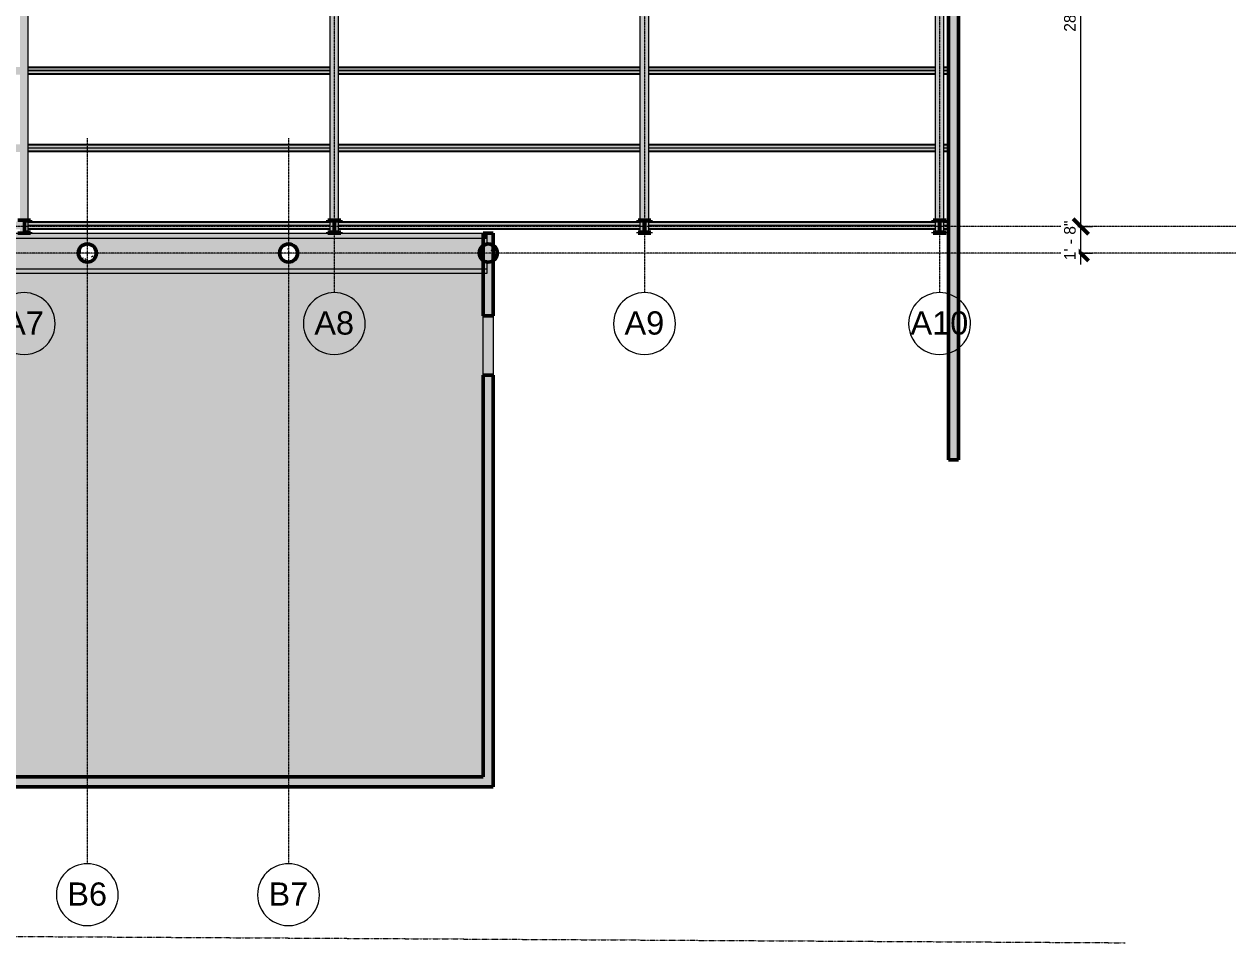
# Model space of a CAD drawing. Header units: inches. Extents: x -4182 to -1344, y 10222 to 12031.
# Drawn here: x -2302 to -1363, y 10266 to 10978 of the extents above; entities that cross this region are included whole.
import ezdxf

# ---------------------------------------------------------------- set-up
doc = ezdxf.new("R2010")
doc.units = ezdxf.units.IN
doc.header["$MEASUREMENT"] = 0
doc.linetypes.add('Double Dash 3_8_', pattern=[1, 0.375, -0.125, 0.125, -0.125, 0.125, -0.125])
doc.linetypes.add('Grid Line 1_2_', pattern=[0.875, 0.5, -0.125, 0.125, -0.125])
for name, color, linetype, lineweight in [('A-ANNO-DIMS', 211, 'Continuous', 9), ('A-ANNO-DIMS-96', 211, 'Continuous', 9), ('A-DETL-MBND', 5, 'Continuous', 9), ('A-WALL-3', 163, 'Continuous', 50), ('A-WALL-4', 155, 'Continuous', 13), ('C-PROP-LINE', 91, 'Double Dash 3_8_', 20), ('S-BEAM-1', 153, 'Continuous', 9), ('S-BEAM-2', 50, 'Continuous', 9), ('S-BEAM-3', 145, 'Continuous', 9), ('S-BEAM-4', 12, 'Continuous', 9), ('S-COLS-1', 253, 'Continuous', 9), ('S-COLS-2', 163, 'Continuous', 50), ('S-COLS-3', 52, 'Continuous', 9), ('S-COLS-4', 52, 'Continuous', 50), ('S-GRID-1', 1, 'Grid Line 1_2_', 9), ('S-GRID-IDEN', 1, 'Continuous', 9)]:
    doc.layers.add(name, color=color, linetype=linetype, lineweight=lineweight)
for name, color, linetype, lineweight, transparency in [('A-ROOF-1', 50, 'Continuous', 13, 0.6), ('A-WALL-1', 10, 'Continuous', 13, 0.4), ('A-WALL-PATT-1', 251, 'Continuous', 13, 0.4)]:
    doc.layers.add(name, color=color, linetype=linetype, lineweight=lineweight, transparency=transparency)
doc.styles.add('Arial', font='arial.ttf', dxfattribs={"height": 18})
doc.styles.add('Century Gothic', font='ufonts.com_century-gothic.ttf', dxfattribs={"height": 9})
doc.dimstyles.new('OD__1__Tol__', dxfattribs={"dimscale": 12, "dimtxt": 9.397514, "dimasz": 1, "dimexe": 0.75, "dimexo": 0.5, "dimgap": 0.125, "dimtad": 1, "dimdec": 0, "dimzin": 3, "dimdsep": 46, "dimlunit": 4, "dimtxsty": 'Century Gothic', "dimblk1": 'OBLIQUE', "dimblk2": 'OBLIQUE', "dimsah": 1, "dimcen": 0.09, "dimdle": 0.75, "dimazin": 0, "dimtfac": 1, "dimtdec": 4, "dimtix": 1, "dimtmove": 0, "dimatfit": 3, "dimfxl": 1, "dimtvp": 1, "dimtfill": 1, "dimfrac": 2, "dimtolj": 1, "dimtzin": 0, "dimarcsym": 2})
pattern_1 = [(50, (0, 0), (27.5427, -2.40992), [2.88, -31.68]), (355, (0, 0), (-5.327844, 28.884266), [2.304, -25.344]), (100.451, (2.295, -0.2), (22.215316, 26.47393), [2.448, -26.924]), (46.184, (0, 7.68), (40.98187, -6.35642), [4.32, -47.52]), (96.636, (3.415, 7.15), (35.89075, 37.40619), [3.671, -40.386]), (351.184, (0, 7.68), (35.89097, 37.40622), [3.456, -38.016]), (21, (3.84, 5.76), (22.921036, -15.46073), [2.88, -31.68]), (326, (3.84, 5.76), (9.34353, 27.84574), [2.304, -25.344]), (71.451, (5.75, 4.472), (32.26477, 12.38442), [2.448, -26.924]), (37.5, (0, 0), (0.466855, 12.782707), [1.267, -23.77, 1.267, -24.461, -25.44]), (37.5, (0, 0), (0.466855, 12.782707), [-50.765, 1.267, -24.173]), (7.5, (0, 0), (10.10159, 15.14509), [1.267, -13.402, 1.267, -23.194, -9.696]), (7.5, (0, 0), (10.10159, 15.14509), [-39.13, 1.267, -8.429]), (327.5, (-8.563, 0), (20.499161, -0.86578), [1.267, -8.333, 1.267, -28.685, -39.744]), (327.5, (-8.563, 0), (20.499161, -0.86578), [-39.552, 1.267, -38.477]), (317.5, (-12.403, 0), (22.39478, 3.844288), [1.267, -11.213, 1.267, -18.624, -28.224]), (317.5, (-12.403, 0), (22.39478, 3.844288), [-32.371, 1.267, -26.957])]
pattern_2 = [(45, (0, 0), (-9.503515, 9.503515), []), (45, (0, 14.4), (-9.503515, 9.503515), [])]

# ---------------------------------------------------------------- blocks, each defined once
blk = doc.blocks.new('Conc Beam - Conc Beam-1196117-STRUCTURAL SCHEMATIC  - 1ST FLOOR')
at = {"layer": 'S-BEAM-2'}
for points in [[(-1946.2, 10811.9), (-1946.2, 10815.9), (-3030.02, 10815.9), (-3030.02, 10811.9), (-1950.16, 10811.9)], [(-1946.2, 10811.9), (-1943.16, 10811.9), (-1943.16, 10815.9), (-1946.2, 10815.9)], [(-1946.2, 10784.9), (-1946.2, 10787.9), (-3026.2, 10787.9), (-3026.2, 10784.9), (-1950.16, 10784.9)]]:
    blk.add_hatch(color=256, dxfattribs=at).paths.add_polyline_path(points, flags=0)
h = blk.add_hatch(color=256, dxfattribs=at)
h.paths.add_polyline_path([(-1944.2, 10787.9), (-1943.16, 10787.9), (-1943.16, 10793.5), (-1944.2, 10793.63), (-1945.89, 10794.33), (-1946.2, 10794.57), (-1946.2, 10787.9)], flags=0)
h.paths.add_polyline_path([(-3030.02, 10787.9), (-3026.2, 10787.9), (-3026.2, 10794.57), (-3026.52, 10794.33), (-3028.2, 10793.63), (-3030.02, 10793.4), (-3030.02, 10789.26)], flags=0)
h.paths.add_polyline_path([(-1946.2, 10806.22), (-1945.89, 10806.46), (-1944.2, 10807.16), (-1943.16, 10807.29), (-1943.16, 10811.9), (-1946.2, 10811.9), (-1946.2, 10806.83)], flags=0)
h.paths.add_polyline_path([(-3026.2, 10806.22), (-3026.2, 10810.46), (-3030.02, 10810.46), (-3030.02, 10807.4), (-3028.2, 10807.16), (-3026.52, 10806.46)], flags=0)
h = blk.add_hatch(color=256, dxfattribs=at)
h.paths.add_polyline_path([(-1947.34, 10787.9), (-1946.2, 10787.9), (-1946.2, 10794.57), (-1947.34, 10795.45), (-1948.45, 10796.9), (-1949.15, 10798.58), (-1949.39, 10800.4), (-1949.15, 10802.21), (-1948.45, 10803.9), (-1947.34, 10805.35), (-1946.2, 10806.22), (-1946.2, 10811.9), (-3030.02, 10811.9), (-3030.02, 10810.46), (-3026.2, 10810.46), (-3026.2, 10806.22), (-3025.07, 10805.35), (-3023.95, 10803.9), (-3023.25, 10802.21), (-3023.02, 10800.4), (-3023.25, 10798.58), (-3023.95, 10796.9), (-3025.07, 10795.45), (-3026.2, 10794.57), (-3026.2, 10787.9), (-1948.45, 10787.9)], flags=0)
h.paths.add_polyline_path([(-2097.2, 10793.4), (-2099.01, 10793.63), (-2100.7, 10794.33), (-2102.15, 10795.45), (-2103.27, 10796.9), (-2103.96, 10798.58), (-2104.2, 10800.4), (-2103.96, 10802.21), (-2103.27, 10803.9), (-2102.15, 10805.35), (-2100.7, 10806.46), (-2099.01, 10807.16), (-2097.2, 10807.4), (-2095.39, 10807.16), (-2093.7, 10806.46), (-2092.25, 10805.35), (-2091.14, 10803.9), (-2090.44, 10802.21), (-2090.2, 10800.4), (-2090.44, 10798.58), (-2091.14, 10796.9), (-2092.25, 10795.45), (-2093.7, 10794.33), (-2095.39, 10793.63)], flags=0)
h.paths.add_polyline_path([(-2253.2, 10793.4), (-2255.01, 10793.63), (-2256.7, 10794.33), (-2258.15, 10795.45), (-2259.27, 10796.9), (-2259.96, 10798.58), (-2260.2, 10800.4), (-2259.96, 10802.21), (-2259.27, 10803.9), (-2258.15, 10805.35), (-2256.7, 10806.46), (-2255.01, 10807.16), (-2253.2, 10807.4), (-2251.39, 10807.16), (-2249.7, 10806.46), (-2248.25, 10805.35), (-2247.14, 10803.9), (-2246.44, 10802.21), (-2246.2, 10800.4), (-2246.44, 10798.58), (-2247.14, 10796.9), (-2248.25, 10795.45), (-2249.7, 10794.33), (-2251.39, 10793.63)], flags=0)
h.paths.add_polyline_path([(-2721.2, 10793.4), (-2723.01, 10793.63), (-2724.7, 10794.33), (-2726.15, 10795.45), (-2727.27, 10796.9), (-2727.96, 10798.58), (-2728.2, 10800.4), (-2727.96, 10802.21), (-2727.27, 10803.9), (-2726.15, 10805.35), (-2724.7, 10806.46), (-2723.01, 10807.16), (-2721.2, 10807.4), (-2719.39, 10807.16), (-2717.7, 10806.46), (-2716.25, 10805.35), (-2715.14, 10803.9), (-2714.44, 10802.21), (-2714.2, 10800.4), (-2714.44, 10798.58), (-2715.14, 10796.9), (-2716.25, 10795.45), (-2717.7, 10794.33), (-2719.39, 10793.63)], flags=0)
h.paths.add_polyline_path([(-2877.2, 10793.4), (-2879.01, 10793.63), (-2880.7, 10794.33), (-2882.15, 10795.45), (-2883.27, 10796.9), (-2883.96, 10798.58), (-2884.2, 10800.4), (-2883.96, 10802.21), (-2883.27, 10803.9), (-2882.15, 10805.35), (-2880.7, 10806.46), (-2879.01, 10807.16), (-2877.2, 10807.4), (-2875.39, 10807.16), (-2873.7, 10806.46), (-2872.25, 10805.35), (-2871.14, 10803.9), (-2870.44, 10802.21), (-2870.2, 10800.4), (-2870.44, 10798.58), (-2871.14, 10796.9), (-2872.25, 10795.45), (-2873.7, 10794.33), (-2875.39, 10793.63)], flags=0)
h.paths.add_polyline_path([(-2409.2, 10793.4), (-2411.01, 10793.63), (-2412.7, 10794.33), (-2414.15, 10795.45), (-2415.27, 10796.9), (-2415.96, 10798.58), (-2416.2, 10800.4), (-2415.96, 10802.21), (-2415.27, 10803.9), (-2414.15, 10805.35), (-2412.7, 10806.46), (-2411.01, 10807.16), (-2409.2, 10807.4), (-2407.39, 10807.16), (-2405.7, 10806.46), (-2404.25, 10805.35), (-2403.14, 10803.9), (-2402.44, 10802.21), (-2402.2, 10800.4), (-2402.44, 10798.58), (-2403.14, 10796.9), (-2404.25, 10795.45), (-2405.7, 10794.33), (-2407.39, 10793.63)], flags=0)
h.paths.add_polyline_path([(-2565.2, 10793.4), (-2567.01, 10793.63), (-2568.7, 10794.33), (-2570.15, 10795.45), (-2571.27, 10796.9), (-2571.96, 10798.58), (-2572.2, 10800.4), (-2571.96, 10802.21), (-2571.27, 10803.9), (-2570.15, 10805.35), (-2568.7, 10806.46), (-2567.01, 10807.16), (-2565.2, 10807.4), (-2563.39, 10807.16), (-2561.7, 10806.46), (-2560.25, 10805.35), (-2559.14, 10803.9), (-2558.44, 10802.21), (-2558.2, 10800.4), (-2558.44, 10798.58), (-2559.14, 10796.9), (-2560.25, 10795.45), (-2561.7, 10794.33), (-2563.39, 10793.63)], flags=0)
h = blk.add_hatch(color=256, dxfattribs=at)
h.paths.add_polyline_path([(-1946.2, 10784.9), (-1943.16, 10784.9), (-1943.16, 10787.9), (-1946.2, 10787.9), (-1946.2, 10784.99)], flags=0)
h.paths.add_polyline_path([(-3026.2, 10784.9), (-3026.2, 10787.9), (-3030.02, 10787.9), (-3030.02, 10784.9), (-3027.38, 10784.9)], flags=0)
at = {"layer": 'S-BEAM-1'}
for p, q in [((-3030.02, 10815.9), (-1946.2, 10815.9)), ((-3030.02, 10811.9), (-1946.2, 10811.9)), ((-1946.2, 10787.9), (-3026.2, 10787.9)), ((-3026.2, 10784.9), (-1946.2, 10784.9))]:
    blk.add_line(p, q, dxfattribs=at)
at = {"layer": 'S-BEAM-3'}
for p, q in [((-1946.2, 10815.9), (-1943.16, 10815.9)), ((-1946.2, 10811.9), (-1943.16, 10811.9)), ((-1943.16, 10811.9), (-1943.16, 10815.9)), ((-1943.16, 10807.29), (-1943.16, 10811.9)), ((-1943.16, 10787.9), (-1943.16, 10793.5)), ((-1943.16, 10787.9), (-1946.2, 10787.9)), ((-1946.2, 10784.9), (-1943.16, 10784.9)), ((-1943.16, 10784.9), (-1943.16, 10787.9))]:
    blk.add_line(p, q, dxfattribs=at)
blk = doc.blocks.new('Z-Girder - Z-Girder-V11-STRUCTURAL SCHEMATIC  - 1ST FLOOR')
at = {"layer": 'A-DETL-MBND'}
h = blk.add_hatch(color=256, dxfattribs=at)
h.paths.add_polyline_path([(-1595.7, 10944.47), (-1595.7, 10944.55), (-1817.96, 10944.55), (-1817.96, 10944.47), (-1615.69, 10944.47)], flags=0)
h.paths.add_polyline_path([(-1585.45, 10944.47), (-1585.45, 10944.55), (-1589.21, 10944.55), (-1589.21, 10944.47)], flags=0)
h.paths.add_polyline_path([(-1824.45, 10944.47), (-1824.45, 10944.55), (-2058.46, 10944.55), (-2058.46, 10944.47), (-1950.16, 10944.47)], flags=0)
h.paths.add_polyline_path([(-2064.95, 10944.47), (-2064.95, 10944.55), (-2298.96, 10944.55), (-2298.96, 10944.47), (-2117.39, 10944.47)], flags=0)
h.paths.add_polyline_path([(-2305.45, 10944.47), (-2305.45, 10944.55), (-2538.96, 10944.55), (-2538.96, 10944.47), (-2451.86, 10944.47)], flags=0)
h.paths.add_polyline_path([(-2545.45, 10944.47), (-2545.45, 10944.55), (-2781.96, 10944.55), (-2781.96, 10944.47), (-2619.09, 10944.47)], flags=0)
h.paths.add_polyline_path([(-2788.45, 10944.47), (-2788.45, 10944.55), (-3017.96, 10944.55), (-3017.96, 10944.47), (-2953.56, 10944.47)], flags=0)
h.paths.add_polyline_path([(-3024.45, 10944.47), (-3024.45, 10944.55), (-3025.58, 10944.55), (-3025.58, 10944.47)], flags=0)
h = blk.add_hatch(color=256, dxfattribs=at)
h.paths.add_polyline_path([(-1595.7, 10944.01), (-1595.7, 10944.47), (-1817.96, 10944.47), (-1817.96, 10944.01), (-1615.69, 10944.01)], flags=0)
h.paths.add_polyline_path([(-1585.45, 10944.01), (-1585.45, 10944.47), (-1589.21, 10944.47), (-1589.21, 10944.01)], flags=0)
h.paths.add_polyline_path([(-1824.45, 10944.01), (-1824.45, 10944.47), (-2058.46, 10944.47), (-2058.46, 10944.01), (-1950.16, 10944.01)], flags=0)
h.paths.add_polyline_path([(-2064.95, 10944.01), (-2064.95, 10944.47), (-2298.96, 10944.47), (-2298.96, 10944.01), (-2117.39, 10944.01)], flags=0)
h.paths.add_polyline_path([(-2305.45, 10944.01), (-2305.45, 10944.47), (-2538.96, 10944.47), (-2538.96, 10944.01), (-2451.86, 10944.01)], flags=0)
h.paths.add_polyline_path([(-2545.45, 10944.01), (-2545.45, 10944.47), (-2781.96, 10944.47), (-2781.96, 10944.01), (-2619.09, 10944.01)], flags=0)
h.paths.add_polyline_path([(-2788.45, 10944.01), (-2788.45, 10944.47), (-3017.96, 10944.47), (-3017.96, 10944.01), (-2953.56, 10944.01)], flags=0)
h.paths.add_polyline_path([(-3024.45, 10944.01), (-3024.45, 10944.47), (-3025.58, 10944.47), (-3025.58, 10944.01)], flags=0)
h = blk.add_hatch(color=256, dxfattribs=at)
h.paths.add_polyline_path([(-1585.45, 10941.77), (-1585.45, 10944.01), (-1589.21, 10944.01), (-1589.21, 10941.77)], flags=0)
h.paths.add_polyline_path([(-3025.58, 10941.77), (-3024.45, 10941.77), (-3024.45, 10944.01), (-3025.58, 10944.01)], flags=0)
h.paths.add_polyline_path([(-1615.69, 10941.77), (-1595.7, 10941.77), (-1595.7, 10944.01), (-1817.96, 10944.01), (-1817.96, 10941.77), (-1782.93, 10941.77)], flags=0)
h.paths.add_polyline_path([(-3017.96, 10941.77), (-2788.45, 10941.77), (-2788.45, 10944.01), (-3017.96, 10944.01)], flags=0)
h.paths.add_polyline_path([(-2781.96, 10941.77), (-2545.45, 10941.77), (-2545.45, 10944.01), (-2781.96, 10944.01)], flags=0)
h.paths.add_polyline_path([(-1824.45, 10941.77), (-1824.45, 10944.01), (-2058.46, 10944.01), (-2058.46, 10941.77), (-1950.16, 10941.77)], flags=0)
h.paths.add_polyline_path([(-2538.96, 10941.77), (-2305.45, 10941.77), (-2305.45, 10944.01), (-2538.96, 10944.01)], flags=0)
h.paths.add_polyline_path([(-2064.95, 10941.77), (-2064.95, 10944.01), (-2298.96, 10944.01), (-2298.96, 10941.77), (-2117.39, 10941.77)], flags=0)
for points in [[(-1585.45, 10944.47), (-1584.83, 10944.47), (-1584.83, 10944.55), (-1585.45, 10944.55)], [(-1585.45, 10944.01), (-1584.83, 10944.01), (-1584.83, 10944.47), (-1585.45, 10944.47)], [(-1585.45, 10941.77), (-1584.83, 10941.77), (-1584.83, 10944.01), (-1585.45, 10944.01)], [(-1584.83, 10941.61), (-1584.83, 10941.77), (-1585.45, 10941.77), (-1585.45, 10941.61)], [(-1584.83, 10939.22), (-1584.83, 10941.61), (-1585.45, 10941.61), (-1585.45, 10939.22)], [(-1585.45, 10938.73), (-1584.83, 10938.73), (-1584.83, 10939.22), (-1585.45, 10939.22)]]:
    blk.add_hatch(color=256, dxfattribs=at).paths.add_polyline_path(points, flags=0)
h = blk.add_hatch(color=256, dxfattribs=at)
h.paths.add_polyline_path([(-1589.21, 10941.61), (-1585.45, 10941.61), (-1585.45, 10941.77), (-1589.21, 10941.77), (-1589.21, 10941.72)], flags=0)
h.paths.add_polyline_path([(-1595.7, 10941.61), (-1595.7, 10941.77), (-1817.96, 10941.77), (-1817.96, 10941.61), (-1615.69, 10941.61)], flags=0)
h.paths.add_polyline_path([(-1824.45, 10941.61), (-1824.45, 10941.77), (-2058.46, 10941.76), (-2058.46, 10941.61), (-1950.16, 10941.61)], flags=0)
h.paths.add_polyline_path([(-2064.95, 10941.61), (-2064.95, 10941.77), (-2298.96, 10941.75), (-2298.96, 10941.61), (-2117.39, 10941.61)], flags=0)
h.paths.add_polyline_path([(-2305.45, 10941.61), (-2305.45, 10941.77), (-2538.96, 10941.74), (-2538.96, 10941.61), (-2451.86, 10941.61)], flags=0)
h.paths.add_polyline_path([(-2545.45, 10941.61), (-2545.45, 10941.77), (-2781.96, 10941.73), (-2781.96, 10941.61), (-2619.09, 10941.61)], flags=0)
h.paths.add_polyline_path([(-2788.45, 10941.61), (-2788.45, 10941.77), (-3017.96, 10941.77), (-3017.96, 10941.61), (-2953.56, 10941.61)], flags=0)
h.paths.add_polyline_path([(-3025.58, 10941.61), (-3024.45, 10941.61), (-3024.45, 10941.77), (-3025.58, 10941.77), (-3025.58, 10941.72)], flags=0)
h = blk.add_hatch(color=256, dxfattribs=at)
h.paths.add_polyline_path([(-1595.7, 10939.22), (-1595.7, 10941.61), (-1817.96, 10941.61), (-1817.96, 10939.22), (-1615.69, 10939.22)], flags=0)
h.paths.add_polyline_path([(-1585.45, 10939.22), (-1585.45, 10941.61), (-1589.21, 10941.61), (-1589.21, 10939.22)], flags=0)
h.paths.add_polyline_path([(-1824.45, 10939.22), (-1824.45, 10941.61), (-2058.46, 10941.61), (-2058.46, 10939.22), (-1950.16, 10939.22)], flags=0)
h.paths.add_polyline_path([(-2064.95, 10939.22), (-2064.95, 10941.61), (-2298.96, 10941.61), (-2298.96, 10939.22), (-2117.39, 10939.22)], flags=0)
h.paths.add_polyline_path([(-2305.45, 10939.22), (-2305.45, 10941.61), (-2538.96, 10941.61), (-2538.96, 10939.22), (-2451.86, 10939.22)], flags=0)
h.paths.add_polyline_path([(-2545.45, 10939.22), (-2545.45, 10941.61), (-2781.96, 10941.61), (-2781.96, 10939.22), (-2619.09, 10939.22)], flags=0)
h.paths.add_polyline_path([(-2788.45, 10939.22), (-2788.45, 10941.61), (-3017.96, 10941.61), (-3017.96, 10939.22), (-2953.56, 10939.22)], flags=0)
h.paths.add_polyline_path([(-3025.58, 10939.22), (-3024.45, 10939.22), (-3024.45, 10941.61), (-3025.58, 10941.61)], flags=0)
h = blk.add_hatch(color=256, dxfattribs=at)
h.paths.add_polyline_path([(-1595.7, 10938.73), (-1595.7, 10939.22), (-1817.96, 10939.22), (-1817.96, 10938.73), (-1615.69, 10938.73)], flags=0)
h.paths.add_polyline_path([(-1585.45, 10938.73), (-1585.45, 10939.22), (-1589.21, 10939.22), (-1589.21, 10938.73)], flags=0)
h.paths.add_polyline_path([(-1824.45, 10938.73), (-1824.45, 10939.22), (-2058.46, 10939.22), (-2058.46, 10938.73), (-1950.16, 10938.73)], flags=0)
h.paths.add_polyline_path([(-2064.95, 10938.73), (-2064.95, 10939.22), (-2298.96, 10939.22), (-2298.96, 10938.73), (-2117.39, 10938.73)], flags=0)
h.paths.add_polyline_path([(-2305.45, 10938.73), (-2305.45, 10939.22), (-2538.96, 10939.22), (-2538.96, 10938.73), (-2451.86, 10938.73)], flags=0)
h.paths.add_polyline_path([(-2545.45, 10938.73), (-2545.45, 10939.22), (-2781.96, 10939.22), (-2781.96, 10938.73), (-2619.09, 10938.73)], flags=0)
h.paths.add_polyline_path([(-2788.45, 10938.73), (-2788.45, 10939.22), (-3017.96, 10939.22), (-3017.96, 10938.73), (-2953.56, 10938.73)], flags=0)
h.paths.add_polyline_path([(-3024.45, 10938.73), (-3024.45, 10939.22), (-3025.58, 10939.22), (-3025.58, 10938.73)], flags=0)
for p, q in [((-2064.95, 10944.55), (-2298.96, 10944.55)), ((-2064.95, 10944.47), (-2298.96, 10944.47)), ((-2064.95, 10944.01), (-2298.96, 10944.01)), ((-1824.45, 10944.55), (-2058.46, 10944.55)), ((-1824.45, 10944.47), (-2058.46, 10944.47)), ((-1824.45, 10944.01), (-2058.46, 10944.01)), ((-1595.7, 10944.55), (-1817.96, 10944.55)), ((-1595.7, 10944.47), (-1817.96, 10944.47)), ((-1595.7, 10944.01), (-1817.96, 10944.01)), ((-1585.45, 10944.55), (-1589.21, 10944.55)), ((-1585.45, 10944.47), (-1589.21, 10944.47)), ((-1585.45, 10944.01), (-1589.21, 10944.01)), ((-1584.83, 10944.55), (-1585.45, 10944.55)), ((-1584.83, 10944.47), (-1585.45, 10944.47)), ((-1584.83, 10944.01), (-1585.45, 10944.01)), ((-1584.83, 10944.47), (-1584.83, 10944.55)), ((-1584.83, 10944.01), (-1584.83, 10944.47)), ((-1584.83, 10941.77), (-1584.83, 10944.01)), ((-2064.95, 10941.77), (-2298.96, 10941.77)), ((-2064.95, 10941.61), (-2298.96, 10941.61)), ((-2064.95, 10939.22), (-2298.96, 10939.22)), ((-2064.95, 10938.73), (-2298.96, 10938.73)), ((-1824.45, 10941.77), (-2058.46, 10941.77)), ((-1824.45, 10941.61), (-2058.46, 10941.61)), ((-1824.45, 10939.22), (-2058.46, 10939.22)), ((-1824.45, 10938.73), (-2058.46, 10938.73)), ((-1595.7, 10941.77), (-1817.96, 10941.77)), ((-1595.7, 10941.61), (-1817.96, 10941.61)), ((-1595.7, 10939.22), (-1817.96, 10939.22)), ((-1595.7, 10938.73), (-1817.96, 10938.73)), ((-1585.45, 10941.77), (-1589.21, 10941.77)), ((-1585.45, 10941.61), (-1589.21, 10941.61)), ((-1585.45, 10939.22), (-1589.21, 10939.22)), ((-1585.45, 10938.73), (-1589.21, 10938.73)), ((-1584.83, 10941.77), (-1585.45, 10941.77)), ((-1584.83, 10941.61), (-1585.45, 10941.61)), ((-1584.83, 10939.22), (-1585.45, 10939.22)), ((-1584.83, 10938.73), (-1585.45, 10938.73)), ((-1584.83, 10941.61), (-1584.83, 10941.77)), ((-1584.83, 10939.22), (-1584.83, 10941.61)), ((-1584.83, 10938.73), (-1584.83, 10939.22))]:
    blk.add_line(p, q, dxfattribs=at)
blk = doc.blocks.new('Family - ___-1264376-STRUCTURAL SCHEMATIC  - 1ST FLOOR')
at = {"layer": 'C-PROP-LINE'}
blk.add_line((-2946.18, 10274.36), (-1448.46, 10265.84), dxfattribs=at)
blk = doc.blocks.new('Grid - Grid Head - Circle-50561-STRUCTURAL SCHEMATIC  - 1ST FLOOR')
at = {"layer": 'S-GRID-IDEN'}
for start, end in [(360, 180), (180, 360)]:
    blk.add_arc((0, 0), 0.25, start, end, dxfattribs=at)
blk = doc.blocks.new('DIMBLOCK11-STRUCTURAL SCHEMATIC  - 1ST FLOOR')
at = {"layer": 'A-ANNO-DIMS-96', "lineweight": 50}
for p, q in [((-1482.89, 10820.89), (-1488.89, 10826.89)), ((-1482.89, 10820.89), (-1476.89, 10814.89)), ((-1482.89, 10800.4), (-1488.89, 10806.4)), ((-1482.89, 10800.4), (-1476.89, 10794.4))]:
    blk.add_line(p, q, dxfattribs=at)
at = {"layer": 'A-ANNO-DIMS-96'}
for p, q in [((-1485.38, 10820.89), (-1473.89, 10820.89)), ((-1482.89, 10820.89), (-1485.38, 10820.89)), ((-1482.89, 10791.4), (-1482.89, 10820.89)), ((-1485.38, 10800.4), (-1473.89, 10800.4)), ((-1482.89, 10800.4), (-1485.38, 10800.4))]:
    blk.add_line(p, q, dxfattribs=at)
at = {"layer": 'A-ANNO-DIMS-96', "color": 0, "insert": (-1495.93, 10794.9), "char_height": 9, "width": 37.7691, "attachment_point": 1, "rotation": 90, "line_spacing_factor": 0.984502, "style": 'Century Gothic', "bg_fill": 3, "box_fill_scale": 1.25, "bg_fill_color": 256, "bg_fill_true_color": 13158600, "bg_fill_transparency": 0}
blk.add_mtext('1\' - 8"', dxfattribs=at)
blk = doc.blocks.new('_Oblique')
at = {"color": 0, "linetype": 'ByBlock', "lineweight": -2}
blk.add_line((-0.5, -0.5), (0.5, 0.5), dxfattribs=at)
blk = doc.blocks.new('DIMBLOCK12-STRUCTURAL SCHEMATIC  - 1ST FLOOR')
at = {"layer": 'A-ANNO-DIMS-96', "lineweight": 50}
for p, q in [((-1482.89, 11161.4), (-1488.89, 11167.4)), ((-1482.89, 11161.4), (-1476.89, 11155.4)), ((-1482.89, 10820.89), (-1488.89, 10826.89)), ((-1482.89, 10820.89), (-1476.89, 10814.89))]:
    blk.add_line(p, q, dxfattribs=at)
at = {"layer": 'A-ANNO-DIMS-96'}
for p, q in [((-1485.38, 11161.4), (-1473.89, 11161.4)), ((-1482.89, 11161.4), (-1485.38, 11161.4)), ((-1482.89, 10820.89), (-1482.89, 11161.4)), ((-1485.38, 10820.89), (-1473.89, 10820.89)), ((-1482.89, 10820.89), (-1485.38, 10820.89))]:
    blk.add_line(p, q, dxfattribs=at)
at = {"layer": 'A-ANNO-DIMS-96', "color": 0, "insert": (-1495.93, 10971.9), "char_height": 9, "width": 46.1821, "attachment_point": 1, "rotation": 90, "line_spacing_factor": 0.984502, "style": 'Century Gothic', "bg_fill": 3, "box_fill_scale": 1.25, "bg_fill_color": 256, "bg_fill_true_color": 13158600, "bg_fill_transparency": 0}
blk.add_mtext('28\' - 5"', dxfattribs=at)

msp = doc.modelspace()

# ---------------------------------------------------------------- hatches: boundary and pattern name
at = {"layer": 'A-DETL-MBND'}
h = msp.add_hatch(color=256, dxfattribs=at)
h.paths.add_polyline_path([(-2298.96, 10816.46), (-2298.96, 10825.32), (-2301.34, 10825.32), (-2301.83, 10825.12), (-2302.03, 10824.63), (-2302.03, 10817.15), (-2301.83, 10816.66), (-2301.34, 10816.46)], flags=0)
h.paths.add_polyline_path([(-2305.45, 10816.46), (-2303.06, 10816.46), (-2302.58, 10816.66), (-2302.37, 10817.15), (-2302.37, 10824.63), (-2302.58, 10825.12), (-2303.06, 10825.32), (-2305.45, 10825.32), (-2305.45, 10816.66)], flags=0)
h.paths.add_polyline_path([(-2301.34, 10825.88), (-2298.96, 10825.88), (-2298.96, 11156.41), (-2305.45, 11156.41), (-2305.45, 10825.88), (-2303.06, 10825.88)], flags=0)
h.paths.add_polyline_path([(-2298.96, 11156.96), (-2298.96, 11161.64), (-2302.03, 11161.64), (-2302.03, 11157.66), (-2301.83, 11157.17), (-2301.34, 11156.96)], flags=0)
h.paths.add_polyline_path([(-2305.45, 11156.96), (-2303.06, 11156.96), (-2302.58, 11157.17), (-2302.37, 11157.66), (-2302.37, 11161.64), (-2305.45, 11161.64), (-2305.45, 11157.17)], flags=0)
h = msp.add_hatch(color=256, dxfattribs=at)
h.paths.add_polyline_path([(-2058.46, 10816.46), (-2058.46, 10825.32), (-2060.84, 10825.32), (-2061.33, 10825.12), (-2061.53, 10824.63), (-2061.53, 10817.15), (-2061.33, 10816.66), (-2060.84, 10816.46)], flags=0)
h.paths.add_polyline_path([(-2064.95, 10816.46), (-2062.56, 10816.46), (-2062.08, 10816.66), (-2061.87, 10817.15), (-2061.87, 10824.63), (-2062.08, 10825.12), (-2062.56, 10825.32), (-2064.95, 10825.32), (-2064.95, 10816.66)], flags=0)
h.paths.add_polyline_path([(-2060.84, 10825.88), (-2058.46, 10825.88), (-2058.46, 11156.41), (-2064.95, 11156.41), (-2064.95, 10825.88), (-2062.56, 10825.88)], flags=0)
h.paths.add_polyline_path([(-2058.46, 11156.96), (-2058.46, 11161.64), (-2061.53, 11161.64), (-2061.53, 11157.66), (-2061.33, 11157.17), (-2060.84, 11156.96)], flags=0)
h.paths.add_polyline_path([(-2064.95, 11156.96), (-2062.56, 11156.96), (-2062.08, 11157.17), (-2061.87, 11157.66), (-2061.87, 11161.64), (-2064.95, 11161.64), (-2064.95, 11157.17)], flags=0)
h = msp.add_hatch(color=256, dxfattribs=at)
h.paths.add_polyline_path([(-1822.06, 10815.55), (-1817.96, 10815.55), (-1817.96, 10815.9), (-1824.45, 10815.9), (-1824.45, 10815.55)], flags=0)
h.paths.add_polyline_path([(-1817.96, 10816.46), (-1817.96, 10825.32), (-1820.34, 10825.32), (-1820.83, 10825.12), (-1821.03, 10824.63), (-1821.03, 10817.15), (-1820.83, 10816.66), (-1820.34, 10816.46)], flags=0)
h.paths.add_polyline_path([(-1824.45, 10816.46), (-1822.06, 10816.46), (-1821.58, 10816.66), (-1821.37, 10817.15), (-1821.37, 10824.63), (-1821.58, 10825.12), (-1822.06, 10825.32), (-1824.45, 10825.32), (-1824.45, 10816.66)], flags=0)
h.paths.add_polyline_path([(-1820.34, 10825.88), (-1817.96, 10825.88), (-1817.96, 11038.73), (-1824.45, 11038.73), (-1824.45, 10825.88), (-1822.06, 10825.88)], flags=0)
h = msp.add_hatch(color=256, dxfattribs=at)
h.paths.add_polyline_path([(-1595.7, 10815.55), (-1589.21, 10815.55), (-1589.21, 10815.9), (-1595.7, 10815.9)], flags=0)
h.paths.add_polyline_path([(-1595.7, 10816.46), (-1593.31, 10816.46), (-1592.83, 10816.66), (-1592.62, 10817.15), (-1592.62, 10824.63), (-1592.83, 10825.12), (-1593.31, 10825.32), (-1595.7, 10825.32)], flags=0)
h.paths.add_polyline_path([(-1589.21, 10816.46), (-1589.21, 10825.32), (-1591.59, 10825.32), (-1592.08, 10825.12), (-1592.28, 10824.63), (-1592.28, 10817.15), (-1592.08, 10816.66), (-1591.59, 10816.46)], flags=0)
h.paths.add_polyline_path([(-1594.79, 10825.88), (-1589.21, 10825.88), (-1589.21, 10994.78), (-1595.7, 10994.78), (-1595.7, 10825.88)], flags=0)
h.paths.add_polyline_path([(-1595.7, 11002.4), (-1589.21, 11002.4), (-1589.21, 11039.65), (-1595.7, 11039.65), (-1595.7, 11018.65)], flags=0)
for points in [[(-1822, 10815.15), (-1822, 10815.55), (-1824.45, 10815.55), (-1824.45, 10815.15)], [(-1822, 10815.15), (-1821.32, 10815.17), (-1821.34, 10815.55), (-1822, 10815.55), (-1822, 10815.16)], [(-1821.09, 10815.17), (-1821.09, 10815.53), (-1821.32, 10815.53), (-1821.32, 10815.17)], [(-1820.4, 10815.15), (-1820.4, 10815.55), (-1821.09, 10815.53), (-1821.06, 10815.17), (-1820.58, 10815.16)], [(-1820.4, 10815.15), (-1817.96, 10815.15), (-1817.96, 10815.55), (-1820.4, 10815.54)], [(-1594.79, 10815.15), (-1593.25, 10815.15), (-1593.25, 10815.55), (-1595.7, 10815.55), (-1595.7, 10815.15)], [(-1593.25, 10815.15), (-1592.57, 10815.17), (-1592.59, 10815.55), (-1593.25, 10815.55), (-1593.25, 10815.16)], [(-1592.57, 10815.17), (-1592.34, 10815.17), (-1592.34, 10815.53), (-1592.57, 10815.53)], [(-1591.65, 10815.15), (-1591.65, 10815.55), (-1592.34, 10815.53), (-1592.31, 10815.17), (-1591.83, 10815.16)], [(-1591.65, 10815.15), (-1589.21, 10815.15), (-1589.21, 10815.55), (-1591.65, 10815.54)]]:
    msp.add_hatch(color=256, dxfattribs=at).paths.add_polyline_path(points, flags=0)
at = {"layer": 'A-ROOF-1'}
h = msp.add_hatch(color=256, dxfattribs=at)
h.paths.add_polyline_path([(-3201.2, 10386.77), (-1938.58, 10386.77), (-1938.58, 10705.65), (-1946.2, 10705.65), (-1946.2, 10394.4), (-3201.2, 10394.4), (-3201.2, 10631.4), (-3026.2, 10631.4), (-3026.2, 10645.21), (-3033.83, 10645.21), (-3033.83, 10639.02), (-3208.83, 10639.02), (-3208.83, 10386.77)], flags=0)
h.paths.add_polyline_path([(-3030.02, 10685.21), (-3026.2, 10685.21), (-3026.2, 10694.21), (-3033.83, 10694.21), (-3033.83, 10685.21)], flags=0)
h.paths.add_polyline_path([(-1943.16, 10751.65), (-1938.58, 10751.65), (-1938.58, 10794.57), (-1938.89, 10794.33), (-1940.58, 10793.63), (-1942.39, 10793.4), (-1943.16, 10793.5), (-1943.16, 10784.9), (-1946.2, 10784.9), (-1946.2, 10751.65)], flags=0)
h.paths.add_polyline_path([(-3026.2, 10780.21), (-3026.2, 10784.9), (-3030.02, 10784.9), (-3030.02, 10793.4), (-3031.83, 10793.63), (-3033.52, 10794.33), (-3033.83, 10794.57), (-3033.83, 10780.21), (-3030.02, 10780.21)], flags=0)
msp.add_hatch(color=256, dxfattribs=at).paths.add_polyline_path([(-1971.69, 10394.4), (-1946.2, 10394.4), (-1946.2, 10705.65), (-1938.58, 10705.65), (-1938.58, 10751.65), (-1946.2, 10751.65), (-1946.2, 10784.9), (-3026.2, 10784.9), (-3026.2, 10780.21), (-3033.83, 10780.21), (-3033.83, 10694.21), (-3026.2, 10694.21), (-3026.2, 10685.21), (-3033.83, 10685.21), (-3033.83, 10645.21), (-3026.2, 10645.21), (-3026.2, 10631.4), (-3201.2, 10631.4), (-3201.2, 10394.4), (-2117.39, 10394.4)], flags=0)
at = {"layer": 'A-WALL-1'}
msp.add_hatch(color=256, dxfattribs=at).paths.add_polyline_path([(-1938.58, 10705.65), (-1938.58, 10751.65), (-1946.2, 10751.65), (-1946.2, 10705.65)], flags=0)
at = {"layer": 'A-WALL-PATT-1'}
for points in [[(-1577.83, 10640.15), (-1577.83, 11774.15), (-1585.45, 11774.15), (-1585.45, 10640.15)], [(-1946.2, 10386.77), (-1946.2, 10394.4), (-3201.2, 10394.4), (-3201.2, 10386.77), (-2117.39, 10386.77)]]:
    msp.add_hatch(color=256, dxfattribs=at).paths.add_polyline_path(points, flags=0)
h = msp.add_hatch(color=256, dxfattribs=at)
h.paths.add_polyline_path([(-1938.58, 10386.77), (-1938.58, 10705.65), (-1946.2, 10705.65), (-1946.2, 10386.77)], flags=0)
h.paths.add_polyline_path([(-1946.2, 10751.65), (-1938.58, 10751.65), (-1938.58, 10815.9), (-1946.2, 10815.9), (-1946.2, 10784.99)], flags=0)
at = {"layer": 'S-COLS-1'}
h = msp.add_hatch(dxfattribs=at)
h.set_pattern_fill('FP_1', color=256, style=0, pattern_type=2)
h.set_pattern_definition(pattern_1)
h.paths.add_polyline_path([(-2253.2, 10793.4), (-2251.39, 10793.63), (-2249.7, 10794.33), (-2248.25, 10795.45), (-2247.14, 10796.9), (-2246.44, 10798.58), (-2246.2, 10800.4), (-2246.44, 10802.21), (-2247.14, 10803.9), (-2248.25, 10805.35), (-2249.7, 10806.46), (-2251.39, 10807.16), (-2253.2, 10807.4), (-2255.01, 10807.16), (-2256.7, 10806.46), (-2258.15, 10805.35), (-2259.27, 10803.9), (-2259.96, 10802.21), (-2260.2, 10800.4), (-2259.96, 10798.58), (-2259.27, 10796.9), (-2258.15, 10795.45), (-2256.7, 10794.33), (-2255.01, 10793.63)], flags=0)
h = msp.add_hatch(dxfattribs=at)
h.set_pattern_fill('FP_1', color=256, style=0, pattern_type=2)
h.set_pattern_definition(pattern_1)
h.paths.add_polyline_path([(-2097.2, 10793.4), (-2095.39, 10793.63), (-2093.7, 10794.33), (-2092.25, 10795.45), (-2091.14, 10796.9), (-2090.44, 10798.58), (-2090.2, 10800.4), (-2090.44, 10802.21), (-2091.14, 10803.9), (-2092.25, 10805.35), (-2093.7, 10806.46), (-2095.39, 10807.16), (-2097.2, 10807.4), (-2099.01, 10807.16), (-2100.7, 10806.46), (-2102.15, 10805.35), (-2103.27, 10803.9), (-2103.96, 10802.21), (-2104.2, 10800.4), (-2103.96, 10798.58), (-2103.27, 10796.9), (-2102.15, 10795.45), (-2100.7, 10794.33), (-2099.01, 10793.63)], flags=0)
h = msp.add_hatch(dxfattribs=at)
h.set_pattern_fill('FP_1', color=256, style=0, pattern_type=2)
h.set_pattern_definition(pattern_1)
h.paths.add_polyline_path([(-1942.39, 10793.4), (-1940.58, 10793.63), (-1938.89, 10794.33), (-1937.44, 10795.45), (-1936.33, 10796.9), (-1935.63, 10798.58), (-1935.39, 10800.4), (-1935.63, 10802.21), (-1936.33, 10803.9), (-1937.44, 10805.35), (-1938.89, 10806.46), (-1940.58, 10807.16), (-1942.39, 10807.4), (-1944.2, 10807.16), (-1945.89, 10806.46), (-1947.34, 10805.35), (-1948.45, 10803.9), (-1949.15, 10802.21), (-1949.39, 10800.4), (-1949.15, 10798.58), (-1948.45, 10796.9), (-1947.34, 10795.45), (-1945.89, 10794.33), (-1944.2, 10793.63)], flags=0)
at = {"layer": 'S-COLS-3'}
h = msp.add_hatch(dxfattribs=at)
h.set_pattern_fill('FP_2', color=256, style=0, pattern_type=2)
h.set_pattern_definition(pattern_2)
h.paths.add_polyline_path([(-2305.53, 10815.9), (-2297.2, 10815.9), (-2297.2, 10816.46), (-2301.34, 10816.46), (-2301.83, 10816.66), (-2302.03, 10817.15), (-2302.03, 10824.63), (-2301.83, 10825.12), (-2301.34, 10825.32), (-2297.2, 10825.32), (-2297.2, 10825.88), (-2307.2, 10825.88), (-2307.2, 10825.32), (-2303.06, 10825.32), (-2302.58, 10825.12), (-2302.37, 10824.63), (-2302.37, 10817.15), (-2302.58, 10816.66), (-2303.06, 10816.46), (-2307.2, 10816.46), (-2307.2, 10815.9)], flags=0)
h = msp.add_hatch(dxfattribs=at)
h.set_pattern_fill('FP_2', color=256, style=0, pattern_type=2)
h.set_pattern_definition(pattern_2)
h.paths.add_polyline_path([(-2066.7, 10815.9), (-2056.7, 10815.9), (-2056.7, 10816.46), (-2060.84, 10816.46), (-2061.33, 10816.66), (-2061.53, 10817.15), (-2061.53, 10824.63), (-2061.33, 10825.12), (-2060.84, 10825.32), (-2056.7, 10825.32), (-2056.7, 10825.88), (-2066.7, 10825.88), (-2066.7, 10825.32), (-2062.56, 10825.32), (-2062.08, 10825.12), (-2061.87, 10824.63), (-2061.87, 10817.15), (-2062.08, 10816.66), (-2062.56, 10816.46), (-2066.7, 10816.46)], flags=0)
h = msp.add_hatch(dxfattribs=at)
h.set_pattern_fill('FP_2', color=256, style=0, pattern_type=2)
h.set_pattern_definition(pattern_2)
h.paths.add_polyline_path([(-1824.73, 10815.9), (-1816.2, 10815.9), (-1816.2, 10816.46), (-1820.34, 10816.46), (-1820.83, 10816.66), (-1821.03, 10817.15), (-1821.03, 10824.63), (-1820.83, 10825.12), (-1820.34, 10825.32), (-1816.2, 10825.32), (-1816.2, 10825.88), (-1826.2, 10825.88), (-1826.2, 10825.32), (-1822.06, 10825.32), (-1821.58, 10825.12), (-1821.37, 10824.63), (-1821.37, 10817.15), (-1821.58, 10816.66), (-1822.06, 10816.46), (-1826.2, 10816.46), (-1826.2, 10815.9)], flags=0)
h = msp.add_hatch(dxfattribs=at)
h.set_pattern_fill('FP_2', color=256, style=0, pattern_type=2)
h.set_pattern_definition(pattern_2)
h.paths.add_polyline_path([(-1594.79, 10815.9), (-1587.45, 10815.9), (-1587.45, 10816.46), (-1591.59, 10816.46), (-1592.08, 10816.66), (-1592.28, 10817.15), (-1592.28, 10824.63), (-1592.08, 10825.12), (-1591.59, 10825.32), (-1587.45, 10825.32), (-1587.45, 10825.88), (-1597.45, 10825.88), (-1597.45, 10825.32), (-1593.31, 10825.32), (-1592.83, 10825.12), (-1592.62, 10824.63), (-1592.62, 10817.15), (-1592.83, 10816.66), (-1593.31, 10816.46), (-1597.45, 10816.46), (-1597.45, 10815.9)], flags=0)

# ---------------------------------------------------------------- linework, layer by layer
at = {"layer": 'A-DETL-MBND'}
for p, q in [((-2298.96, 10825.88), (-2298.96, 11156.41)), ((-2064.95, 10825.88), (-2064.95, 11156.41)), ((-2058.46, 10825.88), (-2058.46, 11156.41)), ((-1824.45, 10825.88), (-1824.45, 11038.73)), ((-1817.96, 10825.88), (-1817.96, 11038.73)), ((-1595.7, 10825.88), (-1595.7, 10994.78)), ((-1589.21, 10825.88), (-1589.21, 10994.78)), ((-2298.96, 10816.46), (-2298.96, 10825.32)), ((-2064.95, 10816.46), (-2064.95, 10825.32)), ((-2058.46, 10816.46), (-2058.46, 10825.32)), ((-1824.45, 10816.46), (-1824.45, 10825.32)), ((-1817.96, 10816.46), (-1817.96, 10825.32)), ((-1595.7, 10816.46), (-1595.7, 10825.32)), ((-1589.21, 10816.46), (-1589.21, 10825.32)), ((-1824.45, 10815.55), (-1824.45, 10815.9)), ((-1824.45, 10815.55), (-1817.96, 10815.55)), ((-1824.45, 10815.55), (-1824.45, 10815.55)), ((-1822, 10815.55), (-1824.45, 10815.55)), ((-1824.45, 10815.15), (-1824.45, 10815.55)), ((-1824.45, 10815.15), (-1822, 10815.15)), ((-1824.45, 10815.15), (-1824.45, 10815.15)), ((-1817.96, 10815.15), (-1824.45, 10815.15)), ((-1821.32, 10815.17), (-1821.32, 10815.53)), ((-1821.09, 10815.53), (-1821.09, 10815.17)), ((-1817.96, 10815.55), (-1820.4, 10815.55)), ((-1820.4, 10815.15), (-1817.96, 10815.15)), ((-1817.96, 10815.55), (-1817.96, 10815.9)), ((-1817.96, 10815.55), (-1817.96, 10815.55)), ((-1817.96, 10815.15), (-1817.96, 10815.55)), ((-1817.96, 10815.15), (-1817.96, 10815.15)), ((-1595.7, 10815.55), (-1595.7, 10815.9)), ((-1595.7, 10815.55), (-1589.21, 10815.55)), ((-1595.7, 10815.55), (-1595.7, 10815.55)), ((-1593.25, 10815.55), (-1595.7, 10815.55)), ((-1595.7, 10815.15), (-1595.7, 10815.55)), ((-1595.7, 10815.15), (-1593.25, 10815.15)), ((-1595.7, 10815.15), (-1595.7, 10815.15)), ((-1589.21, 10815.15), (-1595.7, 10815.15)), ((-1592.57, 10815.17), (-1592.57, 10815.53)), ((-1592.34, 10815.53), (-1592.34, 10815.17)), ((-1589.21, 10815.55), (-1591.65, 10815.55)), ((-1591.65, 10815.15), (-1589.21, 10815.15)), ((-1589.21, 10815.55), (-1589.21, 10815.9)), ((-1589.21, 10815.55), (-1589.21, 10815.55)), ((-1589.21, 10815.15), (-1589.21, 10815.55)), ((-1589.21, 10815.15), (-1589.21, 10815.15))]:
    msp.add_line(p, q, dxfattribs=at)
for centre, start_param, end_param in [((-1822, 10815.53), 0, 1.570796), ((-1822, 10815.17), 4.712389, 6.283185), ((-1820.4, 10815.53), 1.570796, 3.141593), ((-1820.4, 10815.17), 3.141593, 4.712389), ((-1593.25, 10815.53), 0, 1.570796), ((-1593.25, 10815.17), 4.712389, 6.283185), ((-1591.65, 10815.53), 1.570796, 3.141593), ((-1591.65, 10815.17), 3.141593, 4.712389)]:
    msp.add_ellipse(centre, major_axis=(0.684, 0), ratio=0.020143, start_param=start_param, end_param=end_param, dxfattribs=at)
at = {"layer": 'A-WALL-3'}
for p, q in [((-1577.83, 11774.15), (-1577.83, 10640.15)), ((-1585.45, 10640.15), (-1585.45, 10994.78)), ((-1946.2, 10751.65), (-1946.2, 10815.9)), ((-1946.2, 10815.9), (-1938.58, 10815.9)), ((-1938.58, 10815.9), (-1938.58, 10751.65)), ((-1938.58, 10751.65), (-1946.2, 10751.65)), ((-1946.2, 10394.4), (-1946.2, 10705.65)), ((-1946.2, 10705.65), (-1938.58, 10705.65)), ((-1938.58, 10705.65), (-1938.58, 10386.77)), ((-1577.83, 10640.15), (-1585.45, 10640.15)), ((-3201.2, 10394.4), (-1946.2, 10394.4)), ((-1938.58, 10386.77), (-3208.83, 10386.77))]:
    msp.add_line(p, q, dxfattribs=at)
at = {"layer": 'A-WALL-4'}
for p, q in [((-1946.2, 10705.65), (-1946.2, 10751.65)), ((-1938.58, 10751.65), (-1938.58, 10705.65))]:
    msp.add_line(p, q, dxfattribs=at)
at = {"layer": 'S-COLS-2'}
for centre, start, end in [((-2253.2, 10800.4), 0, 180), ((-2097.2, 10800.4), 0, 180), ((-1942.39, 10800.4), 0, 180), ((-2253.2, 10800.4), 180, 0), ((-2097.2, 10800.4), 180, 0), ((-1942.39, 10800.4), 180, 0)]:
    msp.add_arc(centre, 7, start, end, dxfattribs=at)
at = {"layer": 'S-COLS-4'}
for p, q in [((-2307.2, 10825.88), (-2297.2, 10825.88)), ((-2302.03, 10824.63), (-2302.03, 10817.15)), ((-2297.2, 10825.32), (-2301.34, 10825.32)), ((-2297.2, 10825.88), (-2297.2, 10825.32)), ((-2066.7, 10825.88), (-2056.7, 10825.88)), ((-2066.7, 10825.32), (-2066.7, 10825.88)), ((-2062.56, 10825.32), (-2066.7, 10825.32)), ((-2061.87, 10817.15), (-2061.87, 10824.63)), ((-2061.53, 10824.63), (-2061.53, 10817.15)), ((-2056.7, 10825.32), (-2060.84, 10825.32)), ((-2056.7, 10825.88), (-2056.7, 10825.32)), ((-1826.2, 10825.88), (-1816.2, 10825.88)), ((-1826.2, 10825.32), (-1826.2, 10825.88)), ((-1822.06, 10825.32), (-1826.2, 10825.32)), ((-1821.37, 10817.15), (-1821.37, 10824.63)), ((-1821.03, 10824.63), (-1821.03, 10817.15)), ((-1816.2, 10825.32), (-1820.34, 10825.32)), ((-1816.2, 10825.88), (-1816.2, 10825.32)), ((-1597.45, 10825.88), (-1587.45, 10825.88)), ((-1597.45, 10825.32), (-1597.45, 10825.88)), ((-1593.31, 10825.32), (-1597.45, 10825.32)), ((-1592.62, 10817.15), (-1592.62, 10824.63)), ((-1592.28, 10824.63), (-1592.28, 10817.15)), ((-1587.45, 10825.32), (-1591.59, 10825.32)), ((-1587.45, 10825.88), (-1587.45, 10825.32)), ((-2297.2, 10815.9), (-2307.2, 10815.9)), ((-2301.34, 10816.46), (-2297.2, 10816.46)), ((-2297.2, 10816.46), (-2297.2, 10815.9)), ((-2066.7, 10815.9), (-2066.7, 10816.46)), ((-2066.7, 10816.46), (-2062.56, 10816.46)), ((-2056.7, 10815.9), (-2066.7, 10815.9)), ((-2060.84, 10816.46), (-2056.7, 10816.46)), ((-2056.7, 10816.46), (-2056.7, 10815.9)), ((-1826.2, 10815.9), (-1826.2, 10816.46)), ((-1826.2, 10816.46), (-1822.06, 10816.46)), ((-1816.2, 10815.9), (-1826.2, 10815.9)), ((-1820.34, 10816.46), (-1816.2, 10816.46)), ((-1816.2, 10816.46), (-1816.2, 10815.9)), ((-1597.45, 10815.9), (-1597.45, 10816.46)), ((-1597.45, 10816.46), (-1593.31, 10816.46)), ((-1587.45, 10815.9), (-1597.45, 10815.9)), ((-1591.59, 10816.46), (-1587.45, 10816.46)), ((-1587.45, 10816.46), (-1587.45, 10815.9))]:
    msp.add_line(p, q, dxfattribs=at)
for centre, start, end in [((-2301.34, 10824.63), 90, 180), ((-2062.56, 10824.63), 0, 90), ((-2060.84, 10824.63), 90, 180), ((-1822.06, 10824.63), 0, 90), ((-1820.34, 10824.63), 90, 180), ((-1593.31, 10824.63), 0, 90), ((-1591.59, 10824.63), 90, 180), ((-2301.34, 10817.15), 180, 270), ((-2062.56, 10817.15), 270, 0), ((-2060.84, 10817.15), 180, 270), ((-1822.06, 10817.15), 270, 0), ((-1820.34, 10817.15), 180, 270), ((-1593.31, 10817.15), 270, 0), ((-1591.59, 10817.15), 180, 270)]:
    msp.add_arc(centre, 0.691, start, end, dxfattribs=at)
at = {"layer": 'S-GRID-1'}
for p, q in [((-2061.7, 11973.42), (-2061.7, 10769.7)), ((-1821.2, 11973.42), (-1821.2, 10769.7)), ((-1592.45, 11973.42), (-1592.45, 10769.7)), ((-2253.2, 10889.35), (-2253.2, 10327.11)), ((-2097.2, 10889.35), (-2097.2, 10327.11)), ((-1362.8, 10820.89), (-3914.18, 10820.89)), ((-1362.8, 10800.4), (-3914.18, 10800.4))]:
    msp.add_line(p, q, dxfattribs=at)

# ---------------------------------------------------------------- block references
at = {"layer": 'C-PROP-LINE'}
msp.add_blockref('Family - ___-1264376-STRUCTURAL SCHEMATIC  - 1ST FLOOR', (0, 0), dxfattribs=at)
at = {"layer": 'S-BEAM-1'}
msp.add_blockref('Conc Beam - Conc Beam-1196117-STRUCTURAL SCHEMATIC  - 1ST FLOOR', (0, 0), dxfattribs=at)
at = {"layer": 'S-BEAM-4'}
for p in [(0, 0), (0, -59.99), (0, -119.98)]:
    msp.add_blockref('Z-Girder - Z-Girder-V11-STRUCTURAL SCHEMATIC  - 1ST FLOOR', p, dxfattribs=at)
at = {"layer": 'S-GRID-IDEN', "xscale": 95.99999999999994, "yscale": 95.99999999999994, "zscale": 95.99999999999994, "rotation": 180}
for p in [(-2302.2, 10745.7), (-2061.7, 10745.7), (-1821.2, 10745.7), (-1592.45, 10745.7), (-2253.2, 10303.11), (-2097.2, 10303.11)]:
    msp.add_blockref('Grid - Grid Head - Circle-50561-STRUCTURAL SCHEMATIC  - 1ST FLOOR', p, dxfattribs=at)

# ---------------------------------------------------------------- texts
at = {"layer": 'S-GRID-IDEN', "char_height": 18, "attachment_point": 1, "style": 'Arial'}
for s, insert, width in [('A7', (-2317.69, 10755.18), 37.269), ('A8', (-2077.19, 10755.18), 37.269), ('A9', (-1836.69, 10755.18), 37.269), ('A10', (-1614.96, 10755.18), 54.237), ('B6', (-2268.69, 10312.6), 37.269), ('B7', (-2112.69, 10312.6), 37.269)]:
    msp.add_mtext(s, dxfattribs=dict(at, insert=insert, width=width))

# ---------------------------------------------------------------- next in the draw order: dimensions: what is measured, and where the dimension line sits
at = {"layer": 'A-ANNO-DIMS'}
dim = msp.add_linear_dim(base=(-1482.89, 10820.89), p1=(-1491.38, 10800.4), p2=(-1491.38, 10820.89), angle=90, dimstyle='OD__1__Tol__', override={"dimpost": '<>', "dimfxl": 20.492471}, dxfattribs=at)
dim.commit()
dim.dimension.update_dxf_attribs({"geometry": 'DIMBLOCK11-STRUCTURAL SCHEMATIC  - 1ST FLOOR', "text_midpoint": (-1489.12, 10810.64)})

# ---------------------------------------------------------------- next in the draw order: dimensions: what is measured, and where the dimension line sits
dim = msp.add_linear_dim(base=(-1482.89, 11161.4), p1=(-1491.38, 10820.89), p2=(-1491.38, 11161.4), angle=90, dimstyle='OD__1__Tol__', override={"dimpost": '<>', "dimfxl": 340.507529}, dxfattribs=at)
dim.commit()
dim.dimension.update_dxf_attribs({"geometry": 'DIMBLOCK12-STRUCTURAL SCHEMATIC  - 1ST FLOOR', "text_midpoint": (-1489.12, 10991.14)})

doc.saveas('drawing.dxf')
